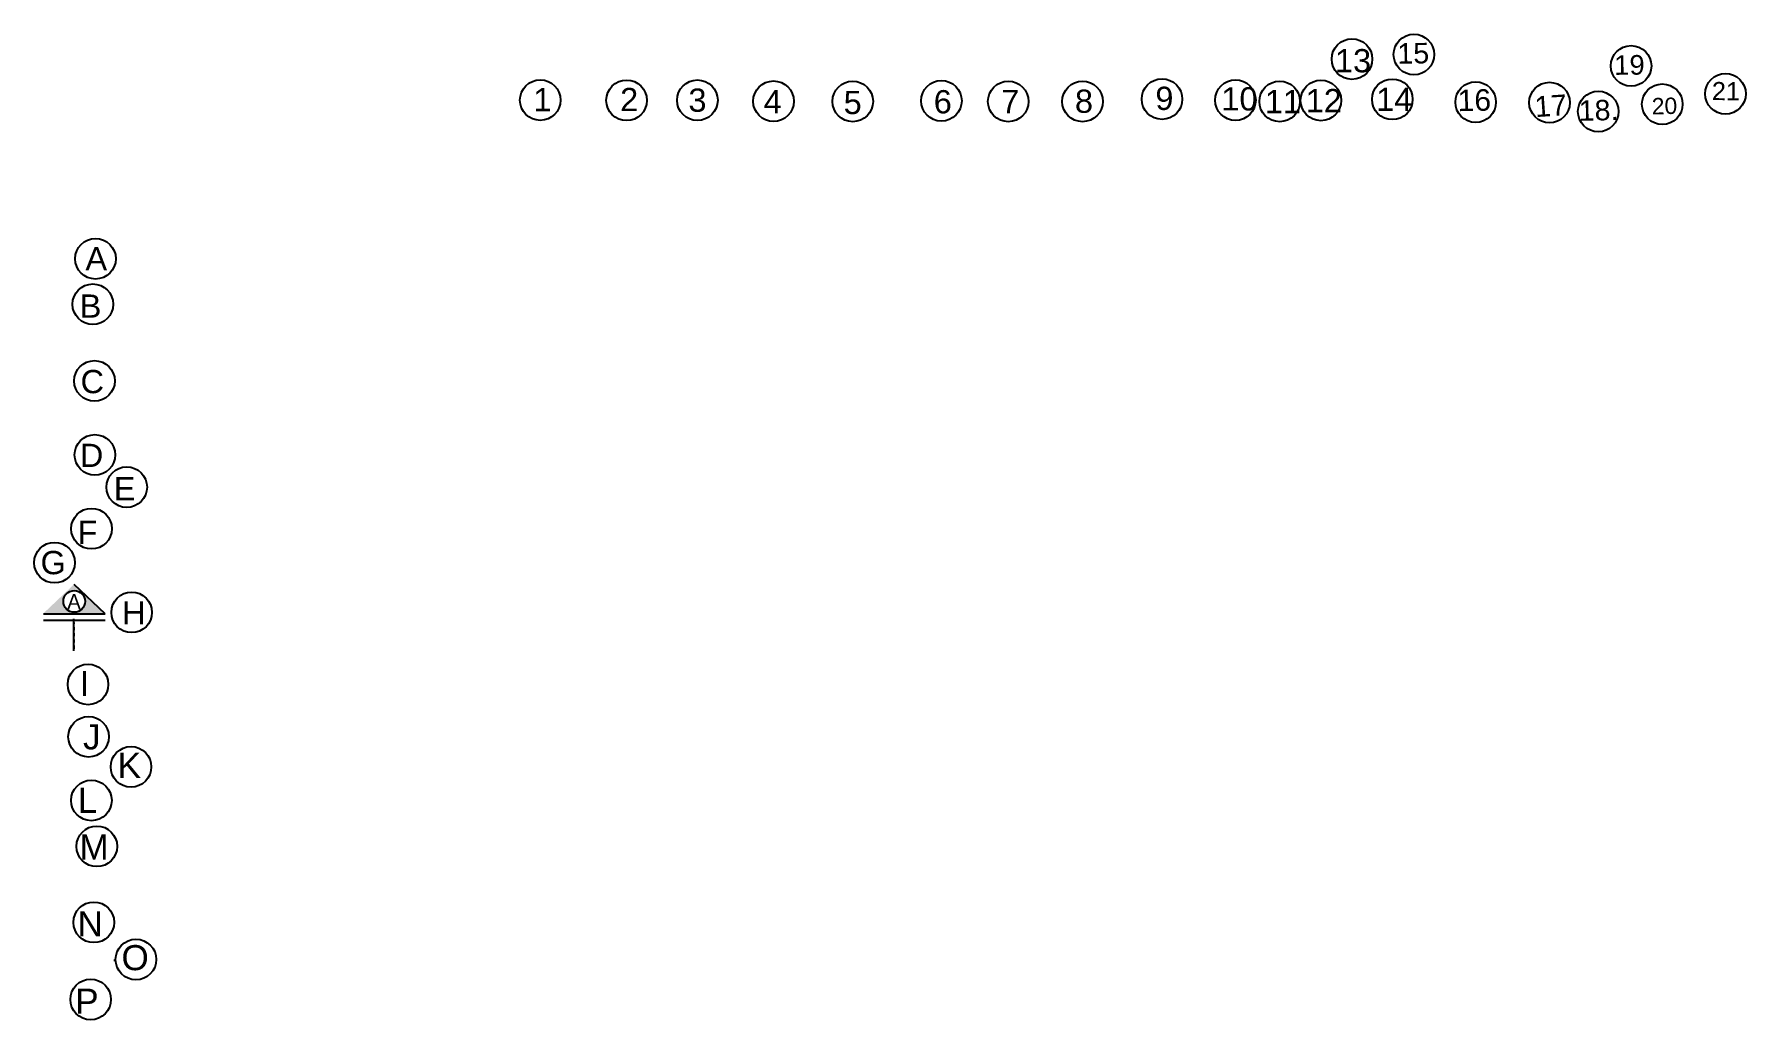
# Model space of a CAD drawing. Header units: millimetres. Extents: x -17017 to 2697, y 1903 to 18260.
# Drawn here: x 2641.7 to 2696.9, y 1902.5 to 1934.3 of the extents above.
import ezdxf

# ---------------------------------------------------------------- set-up
doc = ezdxf.new("R2010")
doc.units = ezdxf.units.MM
doc.linetypes.add('CENTER2', pattern=[28.575, 19.05, -3.175, 3.175, -3.175])
doc.linetypes.add('HIDDEN4', pattern=[0.09375, 0.0625, -0.03125])
for name, color, linetype in [('-DM-SEC-LINE', 4, 'Continuous'), ('m7aor', 4, 'Continuous'), ('WORK', 7, 'Continuous')]:
    doc.layers.add(name, color=color, linetype=linetype)
doc.styles.add('eng1', font='trado.ttf')
doc.styles.get("Standard").update_dxf_attribs({"font": 'arial.ttf'})

msp = doc.modelspace()

# ---------------------------------------------------------------- hatches: boundary and pattern name
at = {"layer": '-DM-SEC-LINE', "ltscale": 0.3}
h = msp.add_hatch(color=8, dxfattribs=at)
h.paths.add_polyline_path([(2643.992, 1915.634), (2642.995, 1916.58), (2641.999, 1915.634)])
h.paths.add_polyline_path([(2642.645, 1916.032, -1), (2643.346, 1916.032, -1)], flags=16)

# ---------------------------------------------------------------- linework, layer by layer
at = {"layer": '-DM-SEC-LINE', "color": 8, "ltscale": 0.3}
for p, q in [((2644, 1915.634), (2643.003, 1916.58)), ((2642.007, 1915.634), (2644, 1915.634))]:
    msp.add_line(p, q, dxfattribs=at)
msp.add_circle((2643.003, 1916.032), 0.351, dxfattribs=at)
for centre in [(2684.212, 1933.533), (2686.209, 1933.679), (2693.212, 1933.311), (2696.257, 1932.412), (2658.034, 1932.208), (2660.818, 1932.2), (2663.1, 1932.202), (2665.556, 1932.171), (2668.11, 1932.166), (2670.97, 1932.186), (2673.127, 1932.165), (2675.522, 1932.165), (2678.085, 1932.24), (2680.453, 1932.207), (2681.88, 1932.165), (2683.211, 1932.198), (2685.513, 1932.233), (2688.2, 1932.142), (2690.583, 1932.128), (2692.154, 1931.839), (2694.22, 1932.075), (2643.688, 1927.09), (2643.605, 1925.62), (2643.656, 1923.146), (2643.67, 1920.759), (2644.697, 1919.719), (2643.561, 1918.378), (2642.369, 1917.281), (2644.855, 1915.678), (2643.448, 1913.353), (2643.466, 1911.665), (2644.835, 1910.693), (2643.556, 1909.61), (2643.732, 1908.127), (2643.635, 1905.675), (2644.994, 1904.475), (2643.534, 1903.186)]:
    msp.add_circle(centre, 0.655)
at = {"layer": 'm7aor', "ltscale": 0.5}
msp.add_line((2642.007, 1915.423), (2644, 1915.423), dxfattribs=at)
at = {"layer": 'm7aor', "linetype": 'CENTER2', "ltscale": 0.5}
for p, q in [((2644.34, 1904.441), (2644.283, 1904.441)), ((2644.339, 1904.452), (2644.328, 1904.452))]:
    msp.add_line(p, q, dxfattribs=at)
at = {"layer": 'WORK'}
msp.add_line((2642.995, 1914.435), (2642.995, 1915.468), dxfattribs=at)
at = {"layer": 'WORK', "linetype": 'HIDDEN4', "ltscale": 0.5}
msp.add_line((2643.001, 1914.505), (2642.995, 1915.468), dxfattribs=at)

# ---------------------------------------------------------------- texts
at = {"layer": '-DM-SEC-LINE', "color": 4, "ltscale": 0.3, "style": 'eng1'}
msp.add_text('A', height=0.496, dxfattribs=at).set_placement((2642.775, 1915.776))
at = {"char_height": 0.75}
for s, width, insert, attachment_point in [('13', 1.32107, (2683.664, 1933.854), 1), ('1', 0.25545, (2657.811, 1932.597), 1), ('2', 0.86532, (2660.609, 1932.601), 1), ('3', 0.33958, (2662.812, 1932.582), 1), ('4', 0.27861, (2665.237, 1932.533), 1), ('5', 0.28482, (2667.818, 1932.507), 1), ('6', 0.37246, (2670.723, 1932.53), 1), ('7', 0.26937, (2672.898, 1932.536), 1), ('8', 0.30199, (2675.277, 1932.547), 1), ('9', 0.23612, (2677.871, 1932.64), 1), ('10', 0.26133, (2679.999, 1932.623), 1), ('11', 0.59181, (2681.4, 1932.535), 1), ('12', 0.35237, (2682.719, 1932.566), 1), ('14', 1.8681, (2684.989, 1932.606), 1), ('A', 2.51991, (2644.064, 1927.467), 3), ('B', 0.94057, (2643.88, 1925.936), 3), ('C', 1.54844, (2643.964, 1923.5), 3), ('D', 4.52817, (2643.941, 1921.119), 3), ('E', 2.11527, (2644.979, 1920.048), 3), ('F', 2.6862, (2643.752, 1918.632), 3), ('G', 1.05385, (2642.732, 1917.659), 3), ('H', 0.9109, (2644.548, 1916.039), 1)]:
    msp.add_mtext_dynamic_manual_height_columns(s, width=width, gutter_width=0.5, heights=[0], dxfattribs=dict(at, insert=insert, attachment_point=attachment_point))
at = {"layer": 'WORK', "ltscale": 0.5}
for s, height, rotation, p in [('15', 0.6621, 0.907, (2685.679, 1933.38)), ('19', 0.6333, 0.5112, (2692.67, 1933.022)), ('16', 0.6946, 1.0618, (2687.624, 1931.849)), ('21', 0.5845, 359.5081, (2695.816, 1932.209)), ('17', 0.6692, 3.9763, (2690.128, 1931.657)), ('18.', 0.6586, 1.3508, (2691.532, 1931.538)), ('20', 0.5286, 1.3983, (2693.886, 1931.745))]:
    msp.add_text(s, height=height, rotation=rotation, dxfattribs=at).set_placement(p)
at = {"layer": 'WORK', "ltscale": 0.5, "char_height": 0.81, "attachment_point": 3}
for s, width, insert in [('I', 0.62826, (2643.492, 1913.79)), ('J', 1.20941, (2643.854, 1912.065)), ('K', 0.9581, (2645.157, 1911.146)), ('L', 0.63211, (2643.745, 1910.017)), ('M', 0.67634, (2644.114, 1908.512)), ('N', 0.85834, (2643.926, 1906.032)), ('O', 0.80998, (2645.408, 1904.941)), ('P', 1.16228, (2643.79, 1903.534))]:
    msp.add_mtext_dynamic_manual_height_columns(s, width=width, gutter_width=4.048, heights=[0], dxfattribs=dict(at, insert=insert))

doc.saveas('drawing.dxf')
